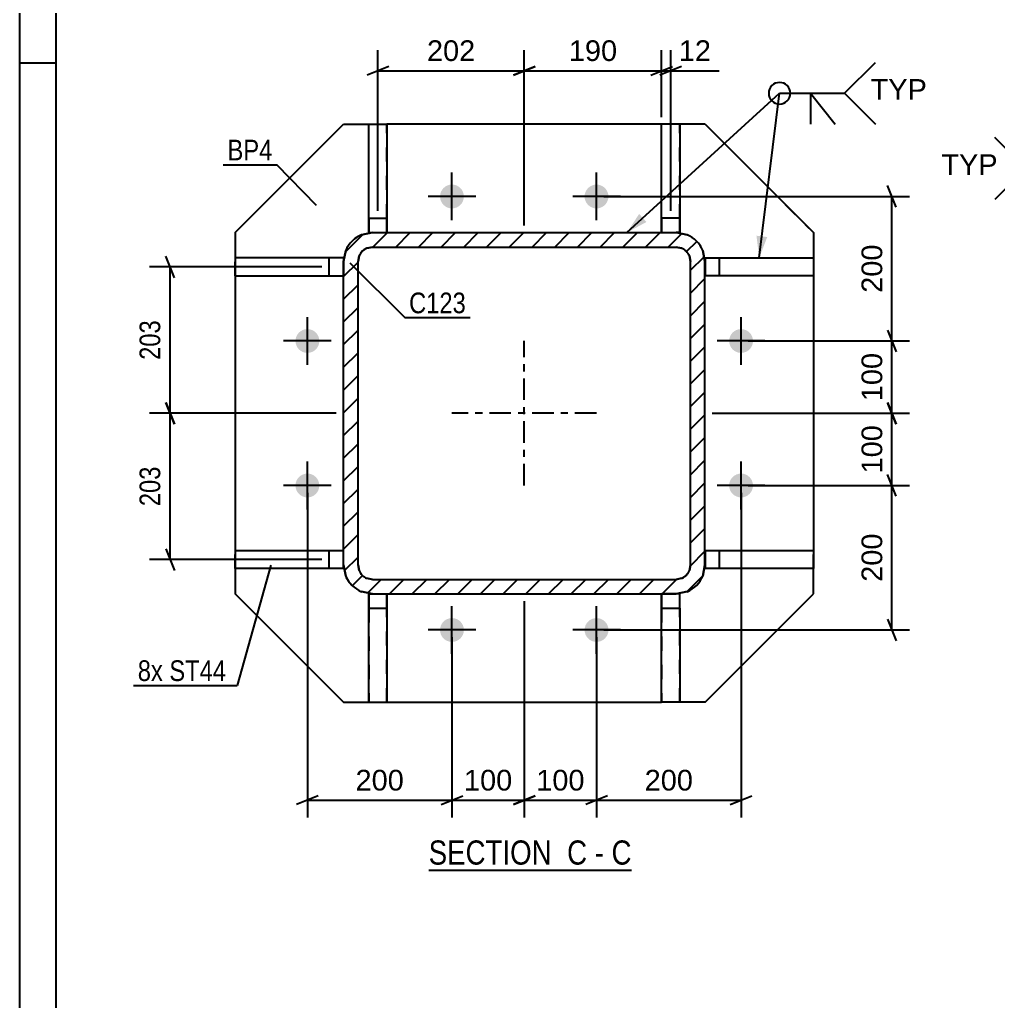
# Model space of a CAD drawing. Header units: millimetres. Extents: x -282 to 907, y -340 to 501.
# Drawn here: x -281.7 to -146.3, y -171.8 to -35.9 of the extents above; entities that cross this region are included whole.
import ezdxf

# ---------------------------------------------------------------- set-up
doc = ezdxf.new("R2010")
doc.units = ezdxf.units.MM
doc.linetypes.add('DXK_LINE_DOT2', pattern=[3.9198, 1.9599, -1.9599])
doc.linetypes.add('DXK_LINE_DOT3', pattern=[5.9187, 2.979, -0.9799, 0.9799, -0.9799])
doc.styles.add('Arial', font='ARIAL.TTF', dxfattribs={"height": 0.2})
doc.styles.add('Arial Narrow', font='ARIALN.TTF', dxfattribs={"height": 0.2})

# ---------------------------------------------------------------- blocks, each defined once
blk = doc.blocks.new('Unknown-284934793-1132')
at = {"color": 5, "linetype": 'Continuous'}
for p, q in [((-281.69, 501.09), (-281.69, -339.91)), ((-276.69, 496.09), (-276.69, -334.91)), ((-276.69, -41.91), (-281.69, -41.91))]:
    blk.add_line(p, q, dxfattribs=at)
blk = doc.blocks.new('Unknown-284934793-14 - 57118')
at = {"color": 6, "linetype": 'Continuous'}
blk.add_line((-225.1, -153.59), (-197.03, -153.59), dxfattribs=at)
at = {"color": 0, "linetype": 'Continuous'}
for points in [[(-207, -152.84), (-207, -149.34), (-225.1, -149.34), (-225.1, -152.84)], [(-203.18, -152.84), (-203.18, -149.34), (-205.95, -149.34), (-205.95, -152.84)], [(-200.85, -152.84), (-200.85, -149.34), (-202.13, -149.34), (-202.13, -152.84)], [(-197.03, -152.84), (-197.03, -149.34), (-199.8, -149.34), (-199.8, -152.84)]]:
    blk.add_wipeout(points, dxfattribs=at)
at = {"color": 7, "linetype": 'Continuous', "style": 'Arial Narrow'}
for s, p in [('SECTION ', (-225.1, -152.84)), ('C', (-205.95, -152.84)), ('C', (-199.8, -152.84)), ('-', (-202.13, -152.84))]:
    blk.add_text(s, height=3.34, dxfattribs=at).set_placement(p)
blk = doc.blocks.new('Part-284934793-57135 - 57118')
at = {"color": 2, "linetype": 'Continuous'}
for p, q in [((-233.37, -117.37), (-233.37, -115.37)), ((-233.37, -115.37), (-233.37, -115.37)), ((-233.37, -115.37), (-232.88, -115.37)), ((-230.87, -115.37), (-230.87, -117.37)), ((-233.37, -130.37), (-233.37, -117.37)), ((-233.37, -117.37), (-230.87, -117.37)), ((-230.87, -117.37), (-230.87, -130.37)), ((-233.37, -130.37), (-233.37, -130.37)), ((-233.37, -130.37), (-230.87, -130.37))]:
    blk.add_line(p, q, dxfattribs=at)
at = {"color": 7, "linetype": 'DXK_LINE_DOT2'}
for p, q in [((-233.37, -115.37), (-233.37, -117.37)), ((-232.88, -115.37), (-230.87, -115.37)), ((-230.87, -117.37), (-230.87, -115.37)), ((-233.37, -117.37), (-233.37, -130.37)), ((-230.87, -130.37), (-230.87, -117.37)), ((-230.87, -117.37), (-230.87, -117.37))]:
    blk.add_line(p, q, dxfattribs=at)
blk = doc.blocks.new('Part-284934793-57134 - 57118')
at = {"color": 2, "linetype": 'Continuous'}
for p, q in [((-192.87, -117.37), (-192.87, -115.37)), ((-190.37, -115.37), (-190.88, -115.37)), ((-190.37, -117.37), (-190.37, -115.37)), ((-192.87, -130.37), (-192.87, -117.37)), ((-192.87, -117.37), (-190.37, -117.37)), ((-190.37, -117.37), (-190.37, -130.37)), ((-192.87, -130.37), (-192.87, -130.37)), ((-190.37, -130.37), (-192.87, -130.37))]:
    blk.add_line(p, q, dxfattribs=at)
at = {"color": 7, "linetype": 'DXK_LINE_DOT2'}
for p, q in [((-192.87, -115.37), (-192.87, -117.37)), ((-192.87, -115.37), (-192.87, -115.37)), ((-190.88, -115.37), (-192.87, -115.37)), ((-190.37, -117.37), (-190.37, -115.37)), ((-192.87, -117.37), (-192.87, -130.37)), ((-190.37, -117.37), (-190.37, -117.37)), ((-190.37, -130.37), (-190.37, -117.37)), ((-190.37, -130.37), (-190.37, -130.37))]:
    blk.add_line(p, q, dxfattribs=at)
blk = doc.blocks.new('Part-284934793-57126 - 57118')
at = {"linetype": 'Continuous'}
h = blk.add_hatch(dxfattribs=at)
h.set_pattern_fill('', scale=0.7, style=0, pattern_type=0)
h.set_pattern_definition([(45, (-189.3492, -115.0616), (-1.571545, 1.571545), [])])
h.paths.add_polyline_path([(-190.88, -115.37), (-189.35, -115.06), (-188.05, -114.19), (-187.18, -112.9), (-186.88, -111.37), (-186.88, -69.37), (-187.18, -67.84), (-188.05, -66.54), (-189.35, -65.67), (-190.88, -65.37), (-232.88, -65.37), (-234.41, -65.67), (-235.71, -66.54), (-236.58, -67.84), (-236.88, -69.37), (-236.88, -111.37), (-236.58, -112.9), (-235.71, -114.19), (-234.41, -115.06), (-232.88, -115.37)])
h.paths.add_polyline_path([(-233.65, -113.21), (-234.29, -112.78), (-234.73, -112.13), (-234.88, -111.37), (-234.88, -69.37), (-234.73, -68.6), (-234.29, -67.95), (-233.65, -67.52), (-232.88, -67.37), (-190.88, -67.37), (-190.11, -67.52), (-189.47, -67.95), (-189.03, -68.6), (-188.88, -69.37), (-188.88, -111.37), (-189.03, -112.13), (-189.47, -112.78), (-190.11, -113.21), (-190.88, -113.37), (-232.88, -113.37)])
at = {"color": 7, "linetype": 'DXK_LINE_DOT2'}
for p, q in [((-234.41, -65.67), (-232.88, -65.37)), ((-232.88, -65.37), (-190.88, -65.37)), ((-190.88, -65.37), (-189.35, -65.67)), ((-236.88, -69.37), (-236.58, -67.84)), ((-232.88, -67.37), (-233.65, -67.52)), ((-232.88, -67.37), (-190.88, -67.37)), ((-190.11, -67.52), (-190.88, -67.37)), ((-187.18, -67.84), (-186.88, -69.37)), ((-234.73, -68.6), (-234.88, -69.37)), ((-188.88, -69.37), (-189.03, -68.6)), ((-236.88, -111.37), (-236.88, -69.37)), ((-234.88, -111.37), (-234.88, -69.37)), ((-188.88, -111.37), (-188.88, -69.37)), ((-186.88, -111.37), (-186.88, -69.37)), ((-236.58, -112.9), (-236.88, -111.37)), ((-234.88, -111.37), (-234.73, -112.13)), ((-189.03, -112.13), (-188.88, -111.37)), ((-186.88, -111.37), (-187.18, -112.9)), ((-233.65, -113.21), (-232.88, -113.37)), ((-232.88, -113.37), (-190.88, -113.37)), ((-190.88, -113.37), (-190.11, -113.21)), ((-232.88, -115.37), (-234.41, -115.06)), ((-232.88, -115.37), (-190.88, -115.37)), ((-189.35, -115.06), (-190.88, -115.37))]:
    blk.add_line(p, q, dxfattribs=at)
at = {"color": 2, "linetype": 'Continuous'}
for p, q in [((-232.88, -65.37), (-234.41, -65.67)), ((-232.88, -65.37), (-190.88, -65.37)), ((-189.35, -65.67), (-190.88, -65.37)), ((-236.58, -67.84), (-236.88, -69.37)), ((-233.65, -67.52), (-232.88, -67.37)), ((-232.88, -67.37), (-190.88, -67.37)), ((-190.88, -67.37), (-190.11, -67.52)), ((-186.88, -69.37), (-187.18, -67.84)), ((-234.88, -69.37), (-234.73, -68.6)), ((-189.03, -68.6), (-188.88, -69.37)), ((-236.88, -111.37), (-236.88, -69.37)), ((-234.88, -111.37), (-234.88, -69.37)), ((-188.88, -111.37), (-188.88, -69.37)), ((-186.88, -111.37), (-186.88, -69.37)), ((-236.88, -111.37), (-236.58, -112.9)), ((-234.73, -112.13), (-234.88, -111.37)), ((-188.88, -111.37), (-189.03, -112.13)), ((-187.18, -112.9), (-186.88, -111.37)), ((-232.88, -113.37), (-233.65, -113.21)), ((-232.88, -113.37), (-190.88, -113.37)), ((-190.11, -113.21), (-190.88, -113.37)), ((-234.41, -115.06), (-232.88, -115.37)), ((-232.88, -115.37), (-190.88, -115.37)), ((-190.88, -115.37), (-189.35, -115.06))]:
    blk.add_line(p, q, dxfattribs=at)
at = {"color": 7, "linetype": 'DXK_LINE_DOT3'}
for p, q in [((-211.88, -100.37), (-211.88, -80.37)), ((-201.88, -90.37), (-221.88, -90.37))]:
    blk.add_line(p, q, dxfattribs=at)
at = {"color": 7, "linetype": 'DXK_LINE_DOT2'}
for centre, radius, start, end in [((-232.88, -69.37), 4, 112.5, 157.5), ((-190.88, -69.37), 4, 22.5, 67.5), ((-232.88, -69.37), 2, 112.5, 157.5), ((-190.88, -69.37), 2, 22.5, 67.5), ((-232.88, -111.37), 2, 202.5, 247.5), ((-190.88, -111.37), 2, 292.5, 337.5), ((-232.88, -111.37), 4, 202.5, 247.5), ((-190.88, -111.37), 4, 292.5, 337.5)]:
    blk.add_arc(centre, radius, start, end, dxfattribs=at)
at = {"color": 2, "linetype": 'Continuous'}
for centre, radius, start, end in [((-232.88, -69.37), 4, 112.5, 157.5), ((-190.88, -69.37), 4, 22.5, 67.5), ((-232.88, -69.37), 2, 112.5, 157.5), ((-190.88, -69.37), 2, 22.5, 67.5), ((-232.88, -111.37), 2, 202.5, 247.5), ((-190.88, -111.37), 2, 292.5, 337.5), ((-232.88, -111.37), 4, 202.5, 247.5), ((-190.88, -111.37), 4, 292.5, 337.5)]:
    blk.add_arc(centre, radius, start, end, dxfattribs=at)
blk = doc.blocks.new('Part-284934793-57133 - 57118')
at = {"color": 2, "linetype": 'Continuous'}
for p, q in [((-251.88, -65.37), (-236.87, -50.37)), ((-236.87, -50.37), (-236.87, -50.37)), ((-236.87, -50.37), (-233.37, -50.37)), ((-192.87, -50.37), (-230.87, -50.37)), ((-186.87, -50.37), (-190.37, -50.37)), ((-186.87, -50.37), (-171.88, -65.36)), ((-251.88, -65.37), (-251.88, -115.36)), ((-171.88, -65.36), (-171.88, -65.36)), ((-171.88, -65.36), (-171.88, -68.87)), ((-171.88, -71.37), (-171.88, -109.37)), ((-171.88, -115.37), (-171.88, -111.87)), ((-251.88, -115.36), (-236.87, -130.37)), ((-251.88, -115.36), (-251.88, -115.36)), ((-186.87, -130.37), (-171.88, -115.37)), ((-236.87, -130.37), (-233.37, -130.37)), ((-230.87, -130.37), (-192.87, -130.37)), ((-186.87, -130.37), (-190.37, -130.37)), ((-186.87, -130.37), (-186.87, -130.37))]:
    blk.add_line(p, q, dxfattribs=at)
at = {"color": 7, "linetype": 'DXK_LINE_DOT2'}
for p, q in [((-251.88, -65.37), (-236.87, -50.37)), ((-233.37, -50.37), (-230.87, -50.37)), ((-190.37, -50.37), (-192.87, -50.37)), ((-186.87, -50.37), (-171.88, -65.36)), ((-171.88, -68.87), (-171.88, -71.37)), ((-171.88, -111.87), (-171.88, -109.37)), ((-236.87, -130.37), (-251.88, -115.36)), ((-186.87, -130.37), (-171.88, -115.37)), ((-233.37, -130.37), (-230.87, -130.37)), ((-190.37, -130.37), (-192.87, -130.37))]:
    blk.add_line(p, q, dxfattribs=at)
blk = doc.blocks.new('Part-284934793-57136 - 57118')
at = {"color": 2, "linetype": 'Continuous'}
for p, q in [((-190.37, -50.37), (-192.87, -50.37)), ((-192.87, -63.37), (-192.87, -50.37)), ((-190.37, -50.37), (-190.37, -50.37)), ((-190.37, -50.37), (-190.37, -63.37)), ((-190.37, -63.37), (-192.87, -63.37)), ((-192.87, -63.37), (-192.87, -65.37)), ((-190.37, -63.37), (-190.37, -65.37)), ((-190.37, -65.37), (-190.88, -65.37)), ((-190.37, -65.37), (-190.37, -65.37))]:
    blk.add_line(p, q, dxfattribs=at)
at = {"color": 7, "linetype": 'DXK_LINE_DOT2'}
for p, q in [((-192.87, -63.37), (-192.87, -50.37)), ((-190.37, -63.37), (-190.37, -50.37)), ((-190.37, -50.37), (-190.37, -50.37)), ((-192.87, -65.37), (-192.87, -63.37)), ((-190.37, -65.37), (-190.37, -63.37)), ((-190.37, -63.37), (-190.37, -63.37)), ((-192.87, -65.37), (-190.88, -65.37)), ((-190.37, -65.37), (-190.37, -65.37))]:
    blk.add_line(p, q, dxfattribs=at)
blk = doc.blocks.new('Part-284934793-57137 - 57118')
at = {"color": 2, "linetype": 'Continuous'}
for p, q in [((-233.37, -50.37), (-230.87, -50.37)), ((-233.37, -63.37), (-233.37, -50.37)), ((-230.87, -50.37), (-230.87, -50.37)), ((-230.87, -50.37), (-230.87, -63.37)), ((-233.37, -63.37), (-230.87, -63.37)), ((-233.37, -63.37), (-233.37, -65.37)), ((-230.87, -63.37), (-230.87, -65.37)), ((-233.37, -65.37), (-232.88, -65.37))]:
    blk.add_line(p, q, dxfattribs=at)
at = {"color": 7, "linetype": 'DXK_LINE_DOT2'}
for p, q in [((-233.37, -63.37), (-233.37, -50.37)), ((-230.87, -63.37), (-230.87, -50.37)), ((-230.87, -50.37), (-230.87, -50.37)), ((-233.37, -65.37), (-233.37, -63.37)), ((-230.87, -65.37), (-230.87, -63.37)), ((-230.87, -63.37), (-230.87, -63.37)), ((-232.88, -65.37), (-230.87, -65.37)), ((-230.87, -65.37), (-230.87, -65.37))]:
    blk.add_line(p, q, dxfattribs=at)
blk = doc.blocks.new('Part-284934793-57138 - 57118')
at = {"color": 2, "linetype": 'Continuous'}
for p, q in [((-236.87, -68.87), (-251.87, -68.87)), ((-251.87, -68.87), (-251.87, -71.37)), ((-238.87, -71.37), (-238.87, -68.87)), ((-236.87, -68.87), (-236.87, -68.87)), ((-236.87, -68.87), (-236.87, -69.34)), ((-251.87, -71.37), (-236.88, -71.37))]:
    blk.add_line(p, q, dxfattribs=at)
at = {"color": 7, "linetype": 'DXK_LINE_DOT2'}
for p, q in [((-251.87, -71.37), (-251.87, -68.87)), ((-238.87, -71.37), (-238.87, -68.87)), ((-236.87, -68.87), (-236.87, -71.37)), ((-236.87, -69.34), (-236.87, -71.37)), ((-236.88, -71.37), (-236.87, -71.37)), ((-236.88, -71.37), (-236.87, -71.37))]:
    blk.add_line(p, q, dxfattribs=at)
blk = doc.blocks.new('Part-284934793-57139 - 57118')
at = {"color": 2, "linetype": 'Continuous'}
for p, q in [((-251.87, -109.37), (-236.88, -109.37)), ((-251.87, -109.37), (-251.87, -111.87)), ((-238.87, -111.87), (-238.87, -109.37)), ((-236.87, -111.87), (-236.87, -111.39)), ((-236.87, -111.87), (-251.87, -111.87)), ((-236.87, -111.87), (-236.87, -111.87))]:
    blk.add_line(p, q, dxfattribs=at)
at = {"color": 7, "linetype": 'DXK_LINE_DOT2'}
for p, q in [((-251.87, -111.87), (-251.87, -109.37)), ((-238.87, -111.87), (-238.87, -109.37)), ((-236.87, -109.37), (-236.88, -109.37)), ((-236.88, -109.37), (-236.87, -109.37)), ((-236.87, -111.87), (-236.87, -109.37)), ((-236.87, -111.39), (-236.87, -109.37))]:
    blk.add_line(p, q, dxfattribs=at)
blk = doc.blocks.new('Part-284934793-57140 - 57118')
at = {"color": 2, "linetype": 'Continuous'}
for p, q in [((-186.87, -68.87), (-186.87, -68.87)), ((-186.87, -68.87), (-171.87, -68.87)), ((-186.87, -68.87), (-186.87, -71.37)), ((-184.87, -71.37), (-184.87, -68.87)), ((-171.87, -68.87), (-171.87, -71.37)), ((-186.87, -71.37), (-186.87, -71.37)), ((-171.87, -71.37), (-186.87, -71.37))]:
    blk.add_line(p, q, dxfattribs=at)
at = {"color": 7, "linetype": 'DXK_LINE_DOT2'}
for p, q in [((-186.87, -71.37), (-186.87, -68.87)), ((-184.87, -71.37), (-184.87, -68.87)), ((-171.87, -68.87), (-171.87, -71.37))]:
    blk.add_line(p, q, dxfattribs=at)
blk = doc.blocks.new('Part-284934793-57141 - 57118')
at = {"color": 2, "linetype": 'Continuous'}
for p, q in [((-186.87, -109.37), (-186.87, -109.37)), ((-186.87, -109.37), (-171.87, -109.37)), ((-186.87, -109.37), (-186.87, -111.87)), ((-184.87, -111.87), (-184.87, -109.37)), ((-171.87, -109.37), (-171.87, -111.87)), ((-186.87, -111.87), (-186.87, -111.87)), ((-171.87, -111.87), (-186.87, -111.87))]:
    blk.add_line(p, q, dxfattribs=at)
at = {"color": 7, "linetype": 'DXK_LINE_DOT2'}
for p, q in [((-186.87, -111.87), (-186.87, -109.37)), ((-184.87, -111.87), (-184.87, -109.37)), ((-171.87, -109.37), (-171.87, -111.87))]:
    blk.add_line(p, q, dxfattribs=at)
blk = doc.blocks.new('Bolt-284934793-57244 - 57118')
at = {"linetype": 'Continuous'}
for points in [[(-221.88, -62.02, -1), (-221.88, -58.72, -1)], [(-201.88, -62.02, -1), (-201.88, -58.72, -1)], [(-241.88, -82.02, -1), (-241.88, -78.72, -1)], [(-181.88, -82.02, -1), (-181.88, -78.72, -1)], [(-241.88, -102.02, -1), (-241.88, -98.72, -1)], [(-181.88, -102.02, -1), (-181.88, -98.72, -1)], [(-221.88, -122.02, -1), (-221.88, -118.72, -1)], [(-201.88, -122.02, -1), (-201.88, -118.72, -1)]]:
    blk.add_hatch(color=1, dxfattribs=at).paths.add_polyline_path(points)
at = {"color": 1, "linetype": 'Continuous'}
for p, q in [((-221.88, -63.67), (-221.88, -57.07)), ((-201.88, -63.67), (-201.88, -57.07)), ((-218.58, -60.37), (-225.18, -60.37)), ((-198.58, -60.37), (-205.18, -60.37)), ((-241.88, -83.67), (-241.88, -77.07)), ((-181.88, -83.67), (-181.88, -77.07)), ((-238.58, -80.37), (-245.18, -80.37)), ((-178.58, -80.37), (-185.18, -80.37)), ((-241.88, -103.67), (-241.88, -97.07)), ((-181.88, -103.67), (-181.88, -97.07)), ((-238.58, -100.37), (-245.18, -100.37)), ((-178.58, -100.37), (-185.18, -100.37)), ((-221.88, -123.67), (-221.88, -117.07)), ((-201.88, -123.67), (-201.88, -117.07)), ((-218.58, -120.37), (-225.18, -120.37)), ((-198.58, -120.37), (-205.18, -120.37))]:
    blk.add_line(p, q, dxfattribs=at)
blk = doc.blocks.new('StraightDimension-284934793-67564 - 57118')
at = {"color": 7, "linetype": 'Continuous'}
for p, q in [((-160.4, -61.87), (-161.6, -58.87)), ((-200.88, -60.37), (-158.6, -60.37)), ((-161, -80.37), (-161, -60.37)), ((-161.6, -78.87), (-160.4, -81.87)), ((-180.88, -80.37), (-158.6, -80.37))]:
    blk.add_line(p, q, dxfattribs=at)
at = {"color": 0}
blk.add_wipeout([(-161.75, -66.43), (-165.95, -66.43), (-165.95, -74.3), (-161.75, -74.3)], dxfattribs=at)
at = {"color": 3, "style": 'Arial'}
blk.add_text('200', height=2.865, rotation=90.0002, dxfattribs=at).set_placement((-162.35, -73.7))
blk = doc.blocks.new('StraightDimension-284934793-68649 - 57118')
at = {"color": 7, "linetype": 'Continuous'}
for p, q in [((-232.12, -62.37), (-232.12, -40.12)), ((-211.88, -64.37), (-211.88, -40.12)), ((-230.62, -42.37), (-233.62, -43.57)), ((-232.12, -42.97), (-211.88, -42.97)), ((-213.38, -43.57), (-210.38, -42.37))]:
    blk.add_line(p, q, dxfattribs=at)
at = {"color": 0}
blk.add_wipeout([(-218.07, -42.22), (-218.07, -38.02), (-225.94, -38.02), (-225.94, -42.22)], dxfattribs=at)
at = {"color": 3, "style": 'Arial'}
blk.add_text('202', height=2.865, dxfattribs=at).set_placement((-225.34, -41.62))
blk = doc.blocks.new('StraightDimension-284934793-68647 - 57118')
at = {"color": 7, "linetype": 'Continuous'}
for p, q in [((-192.87, -49.37), (-192.87, -40.12)), ((-191.62, -62.37), (-191.62, -40.12)), ((-194.37, -43.57), (-191.37, -42.37)), ((-190.12, -42.37), (-193.12, -43.57)), ((-192.87, -42.97), (-191.62, -42.97)), ((-191.62, -42.97), (-184.93, -42.97)), ((-191.62, -42.97), (-184.93, -42.97))]:
    blk.add_line(p, q, dxfattribs=at)
at = {"color": 0}
blk.add_wipeout([(-185.45, -42.22), (-185.45, -38.02), (-191.1, -38.02), (-191.1, -42.22)], dxfattribs=at)
at = {"color": 3, "style": 'Arial'}
blk.add_text('12', height=2.865, dxfattribs=at).set_placement((-190.5, -41.62))
blk = doc.blocks.new('StraightDimension-284934793-67566 - 57118')
at = {"color": 7, "linetype": 'Continuous'}
for p, q in [((-161.6, -88.87), (-160.4, -91.87)), ((-185.88, -90.37), (-158.6, -90.37)), ((-161, -100.37), (-161, -90.37)), ((-160.4, -101.87), (-161.6, -98.87)), ((-180.88, -100.37), (-158.6, -100.37))]:
    blk.add_line(p, q, dxfattribs=at)
at = {"color": 0}
blk.add_wipeout([(-161.75, -91.43), (-165.95, -91.43), (-165.95, -99.3), (-161.75, -99.3)], dxfattribs=at)
at = {"color": 3, "style": 'Arial'}
blk.add_text('100', height=2.865, rotation=90.0002, dxfattribs=at).set_placement((-162.35, -98.7))
blk = doc.blocks.new('StraightDimension-284934793-65898 - 57118')
at = {"color": 7, "linetype": 'Continuous'}
for p, q in [((-260.29, -71.62), (-261.49, -68.62)), ((-239.87, -70.12), (-263.74, -70.12)), ((-260.89, -90.37), (-260.89, -70.12)), ((-261.49, -88.87), (-260.29, -91.87)), ((-237.88, -90.37), (-263.74, -90.37))]:
    blk.add_line(p, q, dxfattribs=at)
at = {"color": 0}
blk.add_wipeout([(-261.64, -76.9), (-265.84, -76.9), (-265.84, -83.58), (-261.64, -83.58)], dxfattribs=at)
at = {"color": 3, "style": 'Arial Narrow'}
blk.add_text('203', height=2.863, rotation=90.0002, dxfattribs=at).set_placement((-262.24, -82.98))
blk = doc.blocks.new('StraightDimension-284934793-65899 - 57118')
at = {"color": 7, "linetype": 'Continuous'}
for p, q in [((-260.29, -91.87), (-261.49, -88.87)), ((-237.88, -90.37), (-263.74, -90.37)), ((-260.89, -110.62), (-260.89, -90.37)), ((-261.49, -109.12), (-260.29, -112.12)), ((-239.87, -110.62), (-263.74, -110.62))]:
    blk.add_line(p, q, dxfattribs=at)
at = {"color": 0}
blk.add_wipeout([(-261.64, -97.15), (-265.84, -97.15), (-265.84, -103.83), (-261.64, -103.83)], dxfattribs=at)
at = {"color": 3, "style": 'Arial Narrow'}
blk.add_text('203', height=2.863, rotation=90.0002, dxfattribs=at).set_placement((-262.24, -103.23))
blk = doc.blocks.new('StraightDimension-284934793-67523 - 57118')
at = {"color": 7, "linetype": 'Continuous'}
for p, q in [((-181.88, -101.37), (-181.88, -146.34)), ((-201.88, -121.37), (-201.88, -146.34)), ((-200.38, -143.34), (-203.38, -144.54)), ((-201.88, -143.94), (-181.88, -143.94)), ((-183.38, -144.54), (-180.38, -143.34))]:
    blk.add_line(p, q, dxfattribs=at)
at = {"color": 0}
blk.add_wipeout([(-187.94, -143.19), (-187.94, -138.99), (-195.82, -138.99), (-195.82, -143.19)], dxfattribs=at)
at = {"color": 3, "style": 'Arial'}
blk.add_text('200', height=2.865, dxfattribs=at).set_placement((-195.22, -142.59))
blk = doc.blocks.new('StraightDimension-284934793-67524 - 57118')
at = {"color": 7, "linetype": 'Continuous'}
for p, q in [((-211.88, -116.37), (-211.88, -146.34)), ((-201.88, -121.37), (-201.88, -146.34)), ((-213.38, -144.54), (-210.38, -143.34)), ((-211.88, -143.94), (-201.88, -143.94)), ((-200.38, -143.34), (-203.38, -144.54))]:
    blk.add_line(p, q, dxfattribs=at)
at = {"color": 0}
blk.add_wipeout([(-202.94, -143.19), (-202.94, -138.99), (-210.82, -138.99), (-210.82, -143.19)], dxfattribs=at)
at = {"color": 3, "style": 'Arial'}
blk.add_text('100', height=2.865, dxfattribs=at).set_placement((-210.22, -142.59))
blk = doc.blocks.new('StraightDimension-284934793-67525 - 57118')
at = {"color": 7, "linetype": 'Continuous'}
for p, q in [((-211.88, -116.37), (-211.88, -146.34)), ((-221.88, -121.37), (-221.88, -146.34)), ((-223.38, -144.54), (-220.38, -143.34)), ((-221.88, -143.94), (-211.88, -143.94)), ((-210.38, -143.34), (-213.38, -144.54))]:
    blk.add_line(p, q, dxfattribs=at)
at = {"color": 0}
blk.add_wipeout([(-212.94, -143.19), (-212.94, -138.99), (-220.82, -138.99), (-220.82, -143.19)], dxfattribs=at)
at = {"color": 3, "style": 'Arial'}
blk.add_text('100', height=2.865, dxfattribs=at).set_placement((-220.22, -142.59))
blk = doc.blocks.new('StraightDimension-284934793-67526 - 57118')
at = {"color": 7, "linetype": 'Continuous'}
for p, q in [((-241.88, -101.37), (-241.88, -146.34)), ((-221.88, -121.37), (-221.88, -146.34)), ((-240.38, -143.34), (-243.38, -144.54)), ((-241.88, -143.94), (-221.88, -143.94)), ((-223.38, -144.54), (-220.38, -143.34))]:
    blk.add_line(p, q, dxfattribs=at)
at = {"color": 0}
blk.add_wipeout([(-227.94, -143.19), (-227.94, -138.99), (-235.82, -138.99), (-235.82, -143.19)], dxfattribs=at)
at = {"color": 3, "style": 'Arial'}
blk.add_text('200', height=2.865, dxfattribs=at).set_placement((-235.22, -142.59))
blk = doc.blocks.new('StraightDimension-284934793-67565 - 57118')
at = {"color": 7, "linetype": 'Continuous'}
for p, q in [((-161.6, -78.87), (-160.4, -81.87)), ((-180.88, -80.37), (-158.6, -80.37)), ((-161, -90.37), (-161, -80.37)), ((-160.4, -91.87), (-161.6, -88.87)), ((-185.88, -90.37), (-158.6, -90.37))]:
    blk.add_line(p, q, dxfattribs=at)
at = {"color": 0}
blk.add_wipeout([(-161.75, -81.43), (-165.95, -81.43), (-165.95, -89.3), (-161.75, -89.3)], dxfattribs=at)
at = {"color": 3, "style": 'Arial'}
blk.add_text('100', height=2.865, rotation=90.0002, dxfattribs=at).set_placement((-162.35, -88.7))
blk = doc.blocks.new('StraightDimension-284934793-67567 - 57118')
at = {"color": 7, "linetype": 'Continuous'}
for p, q in [((-160.4, -101.87), (-161.6, -98.87)), ((-180.88, -100.37), (-158.6, -100.37)), ((-161, -120.37), (-161, -100.37)), ((-161.6, -118.87), (-160.4, -121.87)), ((-200.88, -120.37), (-158.6, -120.37))]:
    blk.add_line(p, q, dxfattribs=at)
at = {"color": 0}
blk.add_wipeout([(-161.75, -106.43), (-165.95, -106.43), (-165.95, -114.3), (-161.75, -114.3)], dxfattribs=at)
at = {"color": 3, "style": 'Arial'}
blk.add_text('200', height=2.865, rotation=90.0002, dxfattribs=at).set_placement((-162.35, -113.7))
blk = doc.blocks.new('StraightDimension-284934793-68648 - 57118')
at = {"color": 7, "linetype": 'Continuous'}
for p, q in [((-211.88, -64.37), (-211.88, -40.12)), ((-192.87, -49.37), (-192.87, -40.12)), ((-210.38, -42.37), (-213.38, -43.57)), ((-211.88, -42.97), (-192.87, -42.97)), ((-194.37, -43.57), (-191.37, -42.37))]:
    blk.add_line(p, q, dxfattribs=at)
at = {"color": 0}
blk.add_wipeout([(-198.44, -42.22), (-198.44, -38.02), (-206.31, -38.02), (-206.31, -42.22)], dxfattribs=at)
at = {"color": 3, "style": 'Arial'}
blk.add_text('190', height=2.865, dxfattribs=at).set_placement((-205.71, -41.62))
blk = doc.blocks.new('MarkSet-284934793-60090 - 57118')
at = {"color": 30, "linetype": 'Continuous'}
blk.add_line((-246.95, -111.38), (-251.62, -128.03), dxfattribs=at)
at = {"color": 0}
for points in [[(-261.88, -127.43), (-261.88, -124.43), (-265.35, -124.43), (-265.35, -127.43)], [(-253.12, -127.43), (-253.12, -124.43), (-260.98, -124.43), (-260.98, -127.43)]]:
    blk.add_wipeout(points, dxfattribs=at)
for points in [[(-261.88, -127.43), (-261.88, -124.43), (-265.35, -124.43), (-265.35, -127.43)], [(-253.12, -127.43), (-253.12, -124.43), (-260.98, -124.43), (-260.98, -127.43)]]:
    blk.add_wipeout(points, dxfattribs=at)
at = {"color": 30, "linetype": 'Continuous'}
blk.add_line((-265.95, -128.03), (-251.62, -128.03), dxfattribs=at)
at = {"color": 3, "style": 'Arial Narrow'}
for s, p in [('8x', (-265.35, -127.43)), ('ST44', (-260.98, -127.43))]:
    blk.add_text(s, height=2.863, dxfattribs=at).set_placement(p)
blk = doc.blocks.new('Mark-284934793-60124 - 57118')
at = {"color": 0}
blk.add_wipeout([(-219.95, -76.53), (-219.95, -73.53), (-227.81, -73.53), (-227.81, -76.53)], dxfattribs=at)
blk.add_wipeout([(-219.95, -76.53), (-219.95, -73.53), (-227.81, -73.53), (-227.81, -76.53)], dxfattribs=at)
at = {"color": 30, "linetype": 'Continuous'}
for p, q in [((-236.01, -69.56), (-228.41, -77.13)), ((-228.41, -77.13), (-219.35, -77.13))]:
    blk.add_line(p, q, dxfattribs=at)
at = {"color": 3, "style": 'Arial Narrow'}
blk.add_text('C123', height=2.863, dxfattribs=at).set_placement((-227.81, -76.53))
blk = doc.blocks.new('Mark-284934793-60129 - 57118')
at = {"color": 0}
blk.add_wipeout([(-246.72, -55.38), (-246.72, -52.38), (-252.93, -52.38), (-252.93, -55.38)], dxfattribs=at)
blk.add_wipeout([(-246.72, -55.38), (-246.72, -52.38), (-252.93, -52.38), (-252.93, -55.38)], dxfattribs=at)
at = {"color": 30, "linetype": 'Continuous'}
for p in [(-253.53, -55.98), (-240.63, -61.62)]:
    blk.add_line(p, (-246.12, -55.98), dxfattribs=at)
at = {"color": 3, "style": 'Arial Narrow'}
blk.add_text('BP4', height=2.863, dxfattribs=at).set_placement((-252.93, -55.38))
blk = doc.blocks.new('WeldMark-284934793-65982 - 57118')
at = {"linetype": 'Continuous'}
for points in [[(-194.97, -63.9), (-197.69, -65.37), (-195.98, -62.79)], [(-178.26, -65.98), (-179.37, -68.87), (-179.75, -65.8)]]:
    blk.add_hatch(color=30, dxfattribs=at).paths.add_polyline_path(points)
at = {"color": 30, "linetype": 'Continuous'}
for p, q in [((-197.69, -65.37), (-176.56, -46.09)), ((-179.37, -68.87), (-176.56, -46.09)), ((-176.56, -46.09), (-167.56, -46.09))]:
    blk.add_line(p, q, dxfattribs=at)
at = {"color": 3, "linetype": 'Continuous'}
for q in [(-168.85, -50.38), (-172.28, -50.38)]:
    blk.add_line((-172.28, -46.09), q, dxfattribs=at)
for start, end in [(90, 270), (270, 90)]:
    blk.add_arc((-176.56, -46.09), 1.5, start, end, dxfattribs=at)
at = {"color": 0, "linetype": 'Continuous'}
blk.add_wipeout([(-156.19, -46.99), (-156.19, -43.99), (-163.96, -43.99), (-163.96, -46.99)], dxfattribs=at)
blk.add_wipeout([(-156.19, -46.99), (-156.19, -43.99), (-163.96, -43.99), (-163.96, -46.99)], dxfattribs=at)
at = {"color": 3, "linetype": 'Continuous'}
for q in [(-163.28, -41.81), (-163.28, -50.38)]:
    blk.add_line((-167.56, -46.09), q, dxfattribs=at)
at = {"color": 3, "linetype": 'Continuous', "style": 'Arial'}
blk.add_text('TYP', height=2.865, dxfattribs=at).set_placement((-163.96, -46.99))
blk = doc.blocks.new('WeldMark-284934793-66028 - 57424')
at = {"linetype": 'Continuous'}
for points in [[(-115.6, -75.83), (-114.37, -78.67), (-116.79, -76.75)], [(-128.7, -76.33), (-129.15, -79.39), (-130.19, -76.48)]]:
    blk.add_hatch(color=30, dxfattribs=at).paths.add_polyline_path(points)
at = {"color": 30, "linetype": 'Continuous'}
for p in [(-142.49, -56.49), (-114.37, -78.67), (-129.15, -79.39)]:
    blk.add_line(p, (-131.39, -56.49), dxfattribs=at)
at = {"color": 3, "linetype": 'Continuous'}
for q in [(-134.78, -60.78), (-138.21, -60.78)]:
    blk.add_line((-138.21, -56.49), q, dxfattribs=at)
for start, end in [(90, 270), (270, 90)]:
    blk.add_arc((-131.39, -56.49), 1.5, start, end, dxfattribs=at)
at = {"color": 0, "linetype": 'Continuous'}
blk.add_wipeout([(-146.39, -57.39), (-146.39, -54.39), (-154.17, -54.39), (-154.17, -57.39)], dxfattribs=at)
blk.add_wipeout([(-146.39, -57.39), (-146.39, -54.39), (-154.17, -54.39), (-154.17, -57.39)], dxfattribs=at)
at = {"color": 3, "linetype": 'Continuous'}
for q in [(-146.78, -52.21), (-146.78, -60.78)]:
    blk.add_line((-142.49, -56.49), q, dxfattribs=at)
at = {"color": 3, "linetype": 'Continuous', "style": 'Arial'}
blk.add_text('TYP', height=2.865, dxfattribs=at).set_placement((-154.17, -57.39))

msp = doc.modelspace()

# ---------------------------------------------------------------- block references
for name in ['Unknown-284934793-1132', 'Part-284934793-57133 - 57118', 'Part-284934793-57137 - 57118', 'Part-284934793-57136 - 57118', 'Bolt-284934793-57244 - 57118', 'Part-284934793-57126 - 57118', 'Part-284934793-57138 - 57118', 'Part-284934793-57140 - 57118', 'Part-284934793-57139 - 57118', 'Part-284934793-57141 - 57118', 'Part-284934793-57135 - 57118', 'Part-284934793-57134 - 57118']:
    msp.add_blockref(name, (0, 0))

# ---------------------------------------------------------------- next in the draw order: block references
for name in ['StraightDimension-284934793-68649 - 57118', 'Mark-284934793-60129 - 57118', 'WeldMark-284934793-66028 - 57424', 'StraightDimension-284934793-67564 - 57118', 'StraightDimension-284934793-65898 - 57118', 'Mark-284934793-60124 - 57118', 'StraightDimension-284934793-67566 - 57118', 'Unknown-284934793-14 - 57118']:
    msp.add_blockref(name, (0, 0))

# ---------------------------------------------------------------- next in the draw order: block references
for name in ['StraightDimension-284934793-68647 - 57118', 'StraightDimension-284934793-67565 - 57118', 'StraightDimension-284934793-65899 - 57118', 'StraightDimension-284934793-67523 - 57118']:
    msp.add_blockref(name, (0, 0))

# ---------------------------------------------------------------- next in the draw order: block references
for name in ['StraightDimension-284934793-68648 - 57118', 'MarkSet-284934793-60090 - 57118', 'StraightDimension-284934793-67524 - 57118']:
    msp.add_blockref(name, (0, 0))

# ---------------------------------------------------------------- next in the draw order: block references
for name in ['WeldMark-284934793-65982 - 57118', 'StraightDimension-284934793-67567 - 57118', 'StraightDimension-284934793-67525 - 57118']:
    msp.add_blockref(name, (0, 0))

# ---------------------------------------------------------------- next in the draw order: block references
msp.add_blockref('StraightDimension-284934793-67526 - 57118', (0, 0))

doc.saveas('drawing.dxf')
